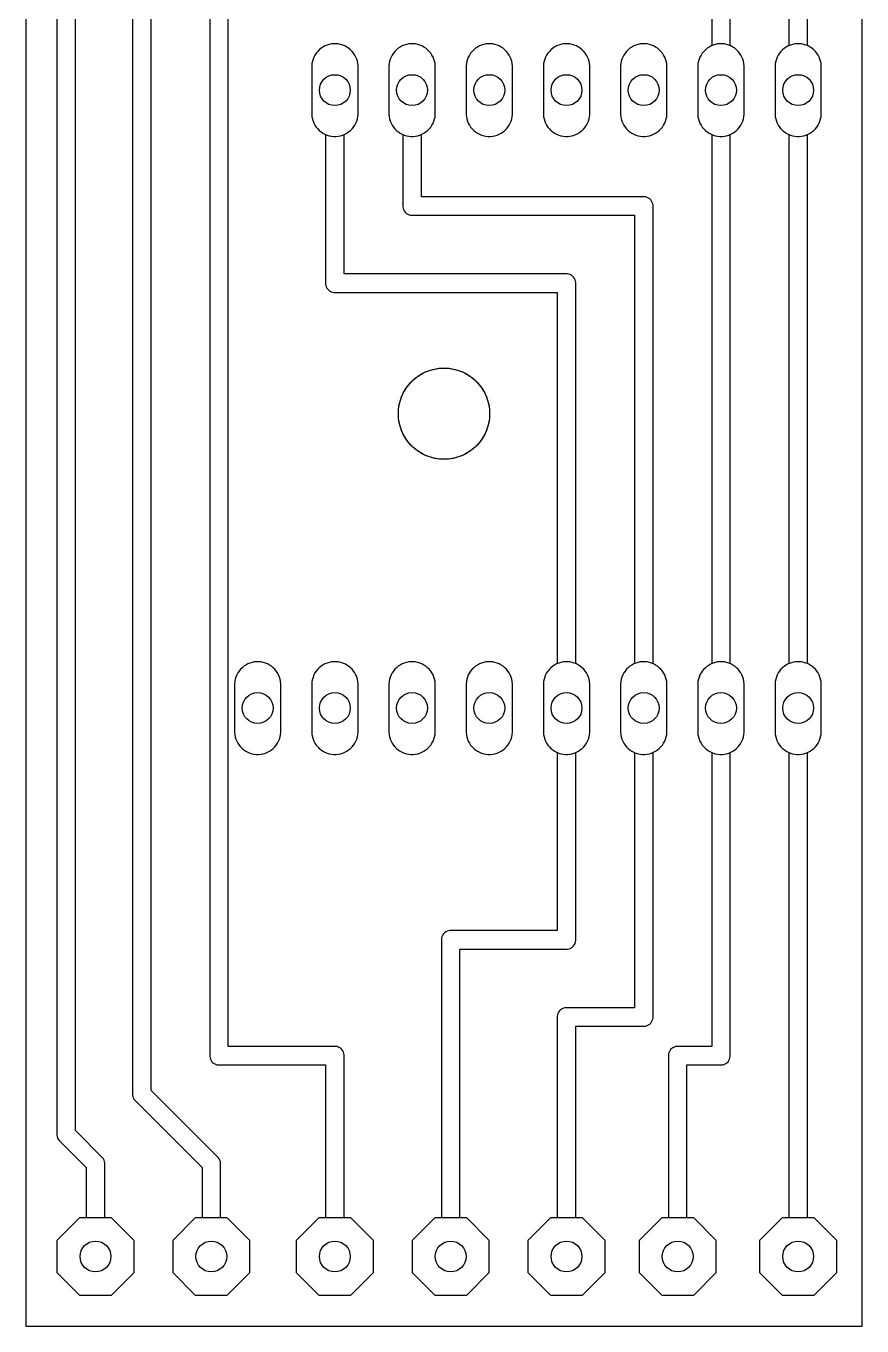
# Model space of a CAD drawing. Header units: millimetres. Extents: x 0 to 27.5, y 0 to 65.
# Drawn here: x 0 to 27.5, y 0 to 42.75 of the extents above; entities that cross this region are included whole.
import ezdxf

# ---------------------------------------------------------------- set-up
doc = ezdxf.new("R2010")
doc.units = ezdxf.units.MM

msp = doc.modelspace()

# ---------------------------------------------------------------- linework, layer by layer
at = {"layer": '16_copper'}
for points in [[(10.272, 39.123), (10.345, 39.138), (10.417, 39.16), (10.486, 39.188), (10.552, 39.224), (10.614, 39.265), (10.672, 39.313), (10.725, 39.366), (10.773, 39.424), (10.814, 39.486), (10.85, 39.552), (10.878, 39.621), (10.9, 39.693), (10.915, 39.766), (10.922, 39.841), (10.922, 41.439), (10.915, 41.514), (10.9, 41.587), (10.878, 41.659), (10.85, 41.728), (10.814, 41.794), (10.773, 41.856), (10.725, 41.914), (10.672, 41.967), (10.614, 42.015), (10.552, 42.056), (10.486, 42.092), (10.417, 42.12), (10.345, 42.142), (10.272, 42.157), (10.197, 42.164), (10.123, 42.164), (10.048, 42.157), (9.975, 42.142), (9.903, 42.12), (9.834, 42.092), (9.768, 42.056), (9.706, 42.015), (9.648, 41.967), (9.595, 41.914), (9.547, 41.856), (9.506, 41.794), (9.47, 41.728), (9.442, 41.659), (9.42, 41.587), (9.405, 41.514), (9.398, 41.439), (9.398, 39.841), (9.405, 39.766), (9.42, 39.693), (9.442, 39.621), (9.47, 39.552), (9.506, 39.486), (9.547, 39.424), (9.595, 39.366), (9.648, 39.313), (9.706, 39.265), (9.768, 39.224), (9.834, 39.188), (9.903, 39.16), (9.975, 39.138), (10.048, 39.123), (10.123, 39.116), (10.197, 39.116)], [(12.812, 39.123), (12.885, 39.138), (12.957, 39.16), (13.026, 39.188), (13.092, 39.224), (13.154, 39.265), (13.212, 39.313), (13.265, 39.366), (13.313, 39.424), (13.354, 39.486), (13.39, 39.552), (13.418, 39.621), (13.44, 39.693), (13.455, 39.766), (13.462, 39.841), (13.462, 41.439), (13.455, 41.514), (13.44, 41.587), (13.418, 41.659), (13.39, 41.728), (13.354, 41.794), (13.313, 41.856), (13.265, 41.914), (13.212, 41.967), (13.154, 42.015), (13.092, 42.056), (13.026, 42.092), (12.957, 42.12), (12.885, 42.142), (12.812, 42.157), (12.737, 42.164), (12.663, 42.164), (12.588, 42.157), (12.515, 42.142), (12.443, 42.12), (12.374, 42.092), (12.308, 42.056), (12.246, 42.015), (12.188, 41.967), (12.135, 41.914), (12.087, 41.856), (12.046, 41.794), (12.01, 41.728), (11.982, 41.659), (11.96, 41.587), (11.945, 41.514), (11.938, 41.439), (11.938, 39.841), (11.945, 39.766), (11.96, 39.693), (11.982, 39.621), (12.01, 39.552), (12.046, 39.486), (12.087, 39.424), (12.135, 39.366), (12.188, 39.313), (12.246, 39.265), (12.308, 39.224), (12.374, 39.188), (12.443, 39.16), (12.515, 39.138), (12.588, 39.123), (12.663, 39.116), (12.737, 39.116)], [(15.352, 39.123), (15.425, 39.138), (15.497, 39.16), (15.566, 39.188), (15.632, 39.224), (15.694, 39.265), (15.752, 39.313), (15.805, 39.366), (15.853, 39.424), (15.894, 39.486), (15.93, 39.552), (15.958, 39.621), (15.98, 39.693), (15.995, 39.766), (16.002, 39.841), (16.002, 41.439), (15.995, 41.514), (15.98, 41.587), (15.958, 41.659), (15.93, 41.728), (15.894, 41.794), (15.853, 41.856), (15.805, 41.914), (15.752, 41.967), (15.694, 42.015), (15.632, 42.056), (15.566, 42.092), (15.497, 42.12), (15.425, 42.142), (15.352, 42.157), (15.277, 42.164), (15.203, 42.164), (15.128, 42.157), (15.055, 42.142), (14.983, 42.12), (14.914, 42.092), (14.848, 42.056), (14.786, 42.015), (14.728, 41.967), (14.675, 41.914), (14.627, 41.856), (14.586, 41.794), (14.55, 41.728), (14.522, 41.659), (14.5, 41.587), (14.485, 41.514), (14.478, 41.439), (14.478, 39.841), (14.485, 39.766), (14.5, 39.693), (14.522, 39.621), (14.55, 39.552), (14.586, 39.486), (14.627, 39.424), (14.675, 39.366), (14.728, 39.313), (14.786, 39.265), (14.848, 39.224), (14.914, 39.188), (14.983, 39.16), (15.055, 39.138), (15.128, 39.123), (15.203, 39.116), (15.277, 39.116)], [(17.892, 39.123), (17.965, 39.138), (18.037, 39.16), (18.106, 39.188), (18.172, 39.224), (18.234, 39.265), (18.292, 39.313), (18.345, 39.366), (18.393, 39.424), (18.434, 39.486), (18.47, 39.552), (18.498, 39.621), (18.52, 39.693), (18.535, 39.766), (18.542, 39.841), (18.542, 41.439), (18.535, 41.514), (18.52, 41.587), (18.498, 41.659), (18.47, 41.728), (18.434, 41.794), (18.393, 41.856), (18.345, 41.914), (18.292, 41.967), (18.234, 42.015), (18.172, 42.056), (18.106, 42.092), (18.037, 42.12), (17.965, 42.142), (17.892, 42.157), (17.817, 42.164), (17.743, 42.164), (17.668, 42.157), (17.595, 42.142), (17.523, 42.12), (17.454, 42.092), (17.388, 42.056), (17.326, 42.015), (17.268, 41.967), (17.215, 41.914), (17.167, 41.856), (17.126, 41.794), (17.09, 41.728), (17.062, 41.659), (17.04, 41.587), (17.025, 41.514), (17.018, 41.439), (17.018, 39.841), (17.025, 39.766), (17.04, 39.693), (17.062, 39.621), (17.09, 39.552), (17.126, 39.486), (17.167, 39.424), (17.215, 39.366), (17.268, 39.313), (17.326, 39.265), (17.388, 39.224), (17.454, 39.188), (17.523, 39.16), (17.595, 39.138), (17.668, 39.123), (17.743, 39.116), (17.817, 39.116)], [(20.432, 39.123), (20.505, 39.138), (20.577, 39.16), (20.646, 39.188), (20.712, 39.224), (20.774, 39.265), (20.832, 39.313), (20.885, 39.366), (20.933, 39.424), (20.974, 39.486), (21.01, 39.552), (21.038, 39.621), (21.06, 39.693), (21.075, 39.766), (21.082, 39.841), (21.082, 41.439), (21.075, 41.514), (21.06, 41.587), (21.038, 41.659), (21.01, 41.728), (20.974, 41.794), (20.933, 41.856), (20.885, 41.914), (20.832, 41.967), (20.774, 42.015), (20.712, 42.056), (20.646, 42.092), (20.577, 42.12), (20.505, 42.142), (20.432, 42.157), (20.357, 42.164), (20.283, 42.164), (20.208, 42.157), (20.135, 42.142), (20.063, 42.12), (19.994, 42.092), (19.928, 42.056), (19.866, 42.015), (19.808, 41.967), (19.755, 41.914), (19.707, 41.856), (19.666, 41.794), (19.63, 41.728), (19.602, 41.659), (19.58, 41.587), (19.565, 41.514), (19.558, 41.439), (19.558, 39.841), (19.565, 39.766), (19.58, 39.693), (19.602, 39.621), (19.63, 39.552), (19.666, 39.486), (19.707, 39.424), (19.755, 39.366), (19.808, 39.313), (19.866, 39.265), (19.928, 39.224), (19.994, 39.188), (20.063, 39.16), (20.135, 39.138), (20.208, 39.123), (20.283, 39.116), (20.357, 39.116)], [(22.972, 39.123), (23.045, 39.138), (23.117, 39.16), (23.186, 39.188), (23.252, 39.224), (23.314, 39.265), (23.372, 39.313), (23.425, 39.366), (23.473, 39.424), (23.514, 39.486), (23.55, 39.552), (23.578, 39.621), (23.6, 39.693), (23.615, 39.766), (23.622, 39.841), (23.622, 41.439), (23.615, 41.514), (23.6, 41.587), (23.578, 41.659), (23.55, 41.728), (23.514, 41.794), (23.473, 41.856), (23.425, 41.914), (23.372, 41.967), (23.314, 42.015), (23.252, 42.056), (23.186, 42.092), (23.117, 42.12), (23.045, 42.142), (22.972, 42.157), (22.897, 42.164), (22.823, 42.164), (22.748, 42.157), (22.675, 42.142), (22.603, 42.12), (22.534, 42.092), (22.468, 42.056), (22.406, 42.015), (22.348, 41.967), (22.295, 41.914), (22.247, 41.856), (22.206, 41.794), (22.17, 41.728), (22.142, 41.659), (22.12, 41.587), (22.105, 41.514), (22.098, 41.439), (22.098, 39.841), (22.105, 39.766), (22.12, 39.693), (22.142, 39.621), (22.17, 39.552), (22.206, 39.486), (22.247, 39.424), (22.295, 39.366), (22.348, 39.313), (22.406, 39.265), (22.468, 39.224), (22.534, 39.188), (22.603, 39.16), (22.675, 39.138), (22.748, 39.123), (22.823, 39.116), (22.897, 39.116)], [(25.512, 39.123), (25.585, 39.138), (25.657, 39.16), (25.726, 39.188), (25.792, 39.224), (25.854, 39.265), (25.912, 39.313), (25.965, 39.366), (26.013, 39.424), (26.054, 39.486), (26.09, 39.552), (26.118, 39.621), (26.14, 39.693), (26.155, 39.766), (26.162, 39.841), (26.162, 41.439), (26.155, 41.514), (26.14, 41.587), (26.118, 41.659), (26.09, 41.728), (26.054, 41.794), (26.013, 41.856), (25.965, 41.914), (25.912, 41.967), (25.854, 42.015), (25.792, 42.056), (25.726, 42.092), (25.657, 42.12), (25.585, 42.142), (25.512, 42.157), (25.437, 42.164), (25.363, 42.164), (25.288, 42.157), (25.215, 42.142), (25.143, 42.12), (25.074, 42.092), (25.008, 42.056), (24.946, 42.015), (24.888, 41.967), (24.835, 41.914), (24.787, 41.856), (24.746, 41.794), (24.71, 41.728), (24.682, 41.659), (24.66, 41.587), (24.645, 41.514), (24.638, 41.439), (24.638, 39.841), (24.645, 39.766), (24.66, 39.693), (24.682, 39.621), (24.71, 39.552), (24.746, 39.486), (24.787, 39.424), (24.835, 39.366), (24.888, 39.313), (24.946, 39.265), (25.008, 39.224), (25.074, 39.188), (25.143, 39.16), (25.215, 39.138), (25.288, 39.123), (25.363, 39.116), (25.437, 39.116)], [(7.732, 18.803), (7.805, 18.818), (7.877, 18.84), (7.946, 18.868), (8.012, 18.904), (8.074, 18.945), (8.132, 18.993), (8.185, 19.046), (8.233, 19.104), (8.274, 19.166), (8.31, 19.232), (8.338, 19.301), (8.36, 19.373), (8.375, 19.446), (8.382, 19.521), (8.382, 21.119), (8.375, 21.194), (8.36, 21.267), (8.338, 21.339), (8.31, 21.408), (8.274, 21.474), (8.233, 21.536), (8.185, 21.594), (8.132, 21.647), (8.074, 21.695), (8.012, 21.736), (7.946, 21.772), (7.877, 21.8), (7.805, 21.822), (7.732, 21.837), (7.657, 21.844), (7.583, 21.844), (7.508, 21.837), (7.435, 21.822), (7.363, 21.8), (7.294, 21.772), (7.228, 21.736), (7.166, 21.695), (7.108, 21.647), (7.055, 21.594), (7.007, 21.536), (6.966, 21.474), (6.93, 21.408), (6.902, 21.339), (6.88, 21.267), (6.865, 21.194), (6.858, 21.119), (6.858, 19.521), (6.865, 19.446), (6.88, 19.373), (6.902, 19.301), (6.93, 19.232), (6.966, 19.166), (7.007, 19.104), (7.055, 19.046), (7.108, 18.993), (7.166, 18.945), (7.228, 18.904), (7.294, 18.868), (7.363, 18.84), (7.435, 18.818), (7.508, 18.803), (7.583, 18.796), (7.657, 18.796)], [(10.272, 18.803), (10.345, 18.818), (10.417, 18.84), (10.486, 18.868), (10.552, 18.904), (10.614, 18.945), (10.672, 18.993), (10.725, 19.046), (10.773, 19.104), (10.814, 19.166), (10.85, 19.232), (10.878, 19.301), (10.9, 19.373), (10.915, 19.446), (10.922, 19.521), (10.922, 21.119), (10.915, 21.194), (10.9, 21.267), (10.878, 21.339), (10.85, 21.408), (10.814, 21.474), (10.773, 21.536), (10.725, 21.594), (10.672, 21.647), (10.614, 21.695), (10.552, 21.736), (10.486, 21.772), (10.417, 21.8), (10.345, 21.822), (10.272, 21.837), (10.197, 21.844), (10.123, 21.844), (10.048, 21.837), (9.975, 21.822), (9.903, 21.8), (9.834, 21.772), (9.768, 21.736), (9.706, 21.695), (9.648, 21.647), (9.595, 21.594), (9.547, 21.536), (9.506, 21.474), (9.47, 21.408), (9.442, 21.339), (9.42, 21.267), (9.405, 21.194), (9.398, 21.119), (9.398, 19.521), (9.405, 19.446), (9.42, 19.373), (9.442, 19.301), (9.47, 19.232), (9.506, 19.166), (9.547, 19.104), (9.595, 19.046), (9.648, 18.993), (9.706, 18.945), (9.768, 18.904), (9.834, 18.868), (9.903, 18.84), (9.975, 18.818), (10.048, 18.803), (10.123, 18.796), (10.197, 18.796)], [(12.812, 18.803), (12.885, 18.818), (12.957, 18.84), (13.026, 18.868), (13.092, 18.904), (13.154, 18.945), (13.212, 18.993), (13.265, 19.046), (13.313, 19.104), (13.354, 19.166), (13.39, 19.232), (13.418, 19.301), (13.44, 19.373), (13.455, 19.446), (13.462, 19.521), (13.462, 21.119), (13.455, 21.194), (13.44, 21.267), (13.418, 21.339), (13.39, 21.408), (13.354, 21.474), (13.313, 21.536), (13.265, 21.594), (13.212, 21.647), (13.154, 21.695), (13.092, 21.736), (13.026, 21.772), (12.957, 21.8), (12.885, 21.822), (12.812, 21.837), (12.737, 21.844), (12.663, 21.844), (12.588, 21.837), (12.515, 21.822), (12.443, 21.8), (12.374, 21.772), (12.308, 21.736), (12.246, 21.695), (12.188, 21.647), (12.135, 21.594), (12.087, 21.536), (12.046, 21.474), (12.01, 21.408), (11.982, 21.339), (11.96, 21.267), (11.945, 21.194), (11.938, 21.119), (11.938, 19.521), (11.945, 19.446), (11.96, 19.373), (11.982, 19.301), (12.01, 19.232), (12.046, 19.166), (12.087, 19.104), (12.135, 19.046), (12.188, 18.993), (12.246, 18.945), (12.308, 18.904), (12.374, 18.868), (12.443, 18.84), (12.515, 18.818), (12.588, 18.803), (12.663, 18.796), (12.737, 18.796)], [(15.352, 18.803), (15.425, 18.818), (15.497, 18.84), (15.566, 18.868), (15.632, 18.904), (15.694, 18.945), (15.752, 18.993), (15.805, 19.046), (15.853, 19.104), (15.894, 19.166), (15.93, 19.232), (15.958, 19.301), (15.98, 19.373), (15.995, 19.446), (16.002, 19.521), (16.002, 21.119), (15.995, 21.194), (15.98, 21.267), (15.958, 21.339), (15.93, 21.408), (15.894, 21.474), (15.853, 21.536), (15.805, 21.594), (15.752, 21.647), (15.694, 21.695), (15.632, 21.736), (15.566, 21.772), (15.497, 21.8), (15.425, 21.822), (15.352, 21.837), (15.277, 21.844), (15.203, 21.844), (15.128, 21.837), (15.055, 21.822), (14.983, 21.8), (14.914, 21.772), (14.848, 21.736), (14.786, 21.695), (14.728, 21.647), (14.675, 21.594), (14.627, 21.536), (14.586, 21.474), (14.55, 21.408), (14.522, 21.339), (14.5, 21.267), (14.485, 21.194), (14.478, 21.119), (14.478, 19.521), (14.485, 19.446), (14.5, 19.373), (14.522, 19.301), (14.55, 19.232), (14.586, 19.166), (14.627, 19.104), (14.675, 19.046), (14.728, 18.993), (14.786, 18.945), (14.848, 18.904), (14.914, 18.868), (14.983, 18.84), (15.055, 18.818), (15.128, 18.803), (15.203, 18.796), (15.277, 18.796)], [(17.892, 18.803), (17.965, 18.818), (18.037, 18.84), (18.106, 18.868), (18.172, 18.904), (18.234, 18.945), (18.292, 18.993), (18.345, 19.046), (18.393, 19.104), (18.434, 19.166), (18.47, 19.232), (18.498, 19.301), (18.52, 19.373), (18.535, 19.446), (18.542, 19.521), (18.542, 21.119), (18.535, 21.194), (18.52, 21.267), (18.498, 21.339), (18.47, 21.408), (18.434, 21.474), (18.393, 21.536), (18.345, 21.594), (18.292, 21.647), (18.234, 21.695), (18.172, 21.736), (18.106, 21.772), (18.037, 21.8), (17.965, 21.822), (17.892, 21.837), (17.817, 21.844), (17.743, 21.844), (17.668, 21.837), (17.595, 21.822), (17.523, 21.8), (17.454, 21.772), (17.388, 21.736), (17.326, 21.695), (17.268, 21.647), (17.215, 21.594), (17.167, 21.536), (17.126, 21.474), (17.09, 21.408), (17.062, 21.339), (17.04, 21.267), (17.025, 21.194), (17.018, 21.119), (17.018, 19.521), (17.025, 19.446), (17.04, 19.373), (17.062, 19.301), (17.09, 19.232), (17.126, 19.166), (17.167, 19.104), (17.215, 19.046), (17.268, 18.993), (17.326, 18.945), (17.388, 18.904), (17.454, 18.868), (17.523, 18.84), (17.595, 18.818), (17.668, 18.803), (17.743, 18.796), (17.817, 18.796)], [(20.432, 18.803), (20.505, 18.818), (20.577, 18.84), (20.646, 18.868), (20.712, 18.904), (20.774, 18.945), (20.832, 18.993), (20.885, 19.046), (20.933, 19.104), (20.974, 19.166), (21.01, 19.232), (21.038, 19.301), (21.06, 19.373), (21.075, 19.446), (21.082, 19.521), (21.082, 21.119), (21.075, 21.194), (21.06, 21.267), (21.038, 21.339), (21.01, 21.408), (20.974, 21.474), (20.933, 21.536), (20.885, 21.594), (20.832, 21.647), (20.774, 21.695), (20.712, 21.736), (20.646, 21.772), (20.577, 21.8), (20.505, 21.822), (20.432, 21.837), (20.357, 21.844), (20.283, 21.844), (20.208, 21.837), (20.135, 21.822), (20.063, 21.8), (19.994, 21.772), (19.928, 21.736), (19.866, 21.695), (19.808, 21.647), (19.755, 21.594), (19.707, 21.536), (19.666, 21.474), (19.63, 21.408), (19.602, 21.339), (19.58, 21.267), (19.565, 21.194), (19.558, 21.119), (19.558, 19.521), (19.565, 19.446), (19.58, 19.373), (19.602, 19.301), (19.63, 19.232), (19.666, 19.166), (19.707, 19.104), (19.755, 19.046), (19.808, 18.993), (19.866, 18.945), (19.928, 18.904), (19.994, 18.868), (20.063, 18.84), (20.135, 18.818), (20.208, 18.803), (20.283, 18.796), (20.357, 18.796)], [(22.972, 18.803), (23.045, 18.818), (23.117, 18.84), (23.186, 18.868), (23.252, 18.904), (23.314, 18.945), (23.372, 18.993), (23.425, 19.046), (23.473, 19.104), (23.514, 19.166), (23.55, 19.232), (23.578, 19.301), (23.6, 19.373), (23.615, 19.446), (23.622, 19.521), (23.622, 21.119), (23.615, 21.194), (23.6, 21.267), (23.578, 21.339), (23.55, 21.408), (23.514, 21.474), (23.473, 21.536), (23.425, 21.594), (23.372, 21.647), (23.314, 21.695), (23.252, 21.736), (23.186, 21.772), (23.117, 21.8), (23.045, 21.822), (22.972, 21.837), (22.897, 21.844), (22.823, 21.844), (22.748, 21.837), (22.675, 21.822), (22.603, 21.8), (22.534, 21.772), (22.468, 21.736), (22.406, 21.695), (22.348, 21.647), (22.295, 21.594), (22.247, 21.536), (22.206, 21.474), (22.17, 21.408), (22.142, 21.339), (22.12, 21.267), (22.105, 21.194), (22.098, 21.119), (22.098, 19.521), (22.105, 19.446), (22.12, 19.373), (22.142, 19.301), (22.17, 19.232), (22.206, 19.166), (22.247, 19.104), (22.295, 19.046), (22.348, 18.993), (22.406, 18.945), (22.468, 18.904), (22.534, 18.868), (22.603, 18.84), (22.675, 18.818), (22.748, 18.803), (22.823, 18.796), (22.897, 18.796)], [(25.512, 18.803), (25.585, 18.818), (25.657, 18.84), (25.726, 18.868), (25.792, 18.904), (25.854, 18.945), (25.912, 18.993), (25.965, 19.046), (26.013, 19.104), (26.054, 19.166), (26.09, 19.232), (26.118, 19.301), (26.14, 19.373), (26.155, 19.446), (26.162, 19.521), (26.162, 21.119), (26.155, 21.194), (26.14, 21.267), (26.118, 21.339), (26.09, 21.408), (26.054, 21.474), (26.013, 21.536), (25.965, 21.594), (25.912, 21.647), (25.854, 21.695), (25.792, 21.736), (25.726, 21.772), (25.657, 21.8), (25.585, 21.822), (25.512, 21.837), (25.437, 21.844), (25.363, 21.844), (25.288, 21.837), (25.215, 21.822), (25.143, 21.8), (25.074, 21.772), (25.008, 21.736), (24.946, 21.695), (24.888, 21.647), (24.835, 21.594), (24.787, 21.536), (24.746, 21.474), (24.71, 21.408), (24.682, 21.339), (24.66, 21.267), (24.645, 21.194), (24.638, 21.119), (24.638, 19.521), (24.645, 19.446), (24.66, 19.373), (24.682, 19.301), (24.71, 19.232), (24.746, 19.166), (24.787, 19.104), (24.835, 19.046), (24.888, 18.993), (24.946, 18.945), (25.008, 18.904), (25.074, 18.868), (25.143, 18.84), (25.215, 18.818), (25.288, 18.803), (25.363, 18.796), (25.437, 18.796)], [(3.556, 1.76), (3.556, 2.812), (2.812, 3.556), (1.76, 3.556), (1.016, 2.812), (1.016, 1.76), (1.76, 1.016), (2.812, 1.016)], [(7.366, 1.76), (7.366, 2.812), (6.622, 3.556), (5.57, 3.556), (4.826, 2.812), (4.826, 1.76), (5.57, 1.016), (6.622, 1.016)], [(11.43, 1.76), (11.43, 2.812), (10.686, 3.556), (9.634, 3.556), (8.89, 2.812), (8.89, 1.76), (9.634, 1.016), (10.686, 1.016)], [(15.24, 1.76), (15.24, 2.812), (14.496, 3.556), (13.444, 3.556), (12.7, 2.812), (12.7, 1.76), (13.444, 1.016), (14.496, 1.016)], [(19.05, 1.76), (19.05, 2.812), (18.306, 3.556), (17.254, 3.556), (16.51, 2.812), (16.51, 1.76), (17.254, 1.016), (18.306, 1.016)], [(22.708, 1.76), (22.708, 2.812), (21.964, 3.556), (20.912, 3.556), (20.168, 2.812), (20.168, 1.76), (20.912, 1.016), (21.964, 1.016)], [(26.67, 1.76), (26.67, 2.812), (25.926, 3.556), (24.874, 3.556), (24.13, 2.812), (24.13, 1.76), (24.874, 1.016), (25.926, 1.016)]]:
    msp.add_lwpolyline(points, close=True, dxfattribs=at)
at = {"layer": '1_copper'}
for points in [[(1.016, 57.174), (1.016, 6.275), (1.024, 6.228), (1.038, 6.182), (1.06, 6.139), (1.088, 6.101), (1.981, 5.208), (1.981, 3.556), (1.76, 3.556), (1.016, 2.812), (1.016, 1.76), (1.76, 1.016), (2.812, 1.016), (3.556, 1.76), (3.556, 2.812), (2.812, 3.556), (2.591, 3.556), (2.591, 5.358), (2.583, 5.405), (2.568, 5.451), (2.547, 5.494), (2.518, 5.533), (1.626, 6.425), (1.626, 56.845)], [(3.505, 48.069), (3.505, 7.596), (3.513, 7.549), (3.528, 7.503), (3.549, 7.46), (3.578, 7.421), (5.791, 5.208), (5.791, 3.556), (5.57, 3.556), (4.826, 2.812), (4.826, 1.76), (5.57, 1.016), (6.622, 1.016), (7.366, 1.76), (7.366, 2.812), (6.622, 3.556), (6.401, 3.556), (6.401, 5.358), (6.393, 5.405), (6.378, 5.451), (6.357, 5.494), (6.328, 5.533), (4.115, 7.746), (4.115, 48.069)], [(25.095, 45.594), (25.095, 42.101), (25.074, 42.092), (25.008, 42.056), (24.946, 42.015), (24.888, 41.967), (24.835, 41.914), (24.787, 41.856), (24.746, 41.794), (24.71, 41.728), (24.682, 41.659), (24.66, 41.587), (24.645, 41.514), (24.638, 41.439), (24.638, 39.841), (24.645, 39.766), (24.66, 39.693), (24.682, 39.621), (24.71, 39.552), (24.746, 39.486), (24.787, 39.424), (24.835, 39.366), (24.888, 39.313), (24.946, 39.265), (25.008, 39.224), (25.074, 39.188), (25.095, 39.179), (25.095, 21.781), (25.074, 21.772), (25.008, 21.736), (24.946, 21.695), (24.888, 21.647), (24.835, 21.594), (24.787, 21.536), (24.746, 21.474), (24.71, 21.408), (24.682, 21.339), (24.66, 21.267), (24.645, 21.194), (24.638, 21.119), (24.638, 19.521), (24.645, 19.446), (24.66, 19.373), (24.682, 19.301), (24.71, 19.232), (24.746, 19.166), (24.787, 19.104), (24.835, 19.046), (24.888, 18.993), (24.946, 18.945), (25.008, 18.904), (25.074, 18.868), (25.095, 18.859), (25.095, 3.556), (24.874, 3.556), (24.13, 2.812), (24.13, 1.76), (24.874, 1.016), (25.926, 1.016), (26.67, 1.76), (26.67, 2.812), (25.926, 3.556), (25.705, 3.556), (25.705, 18.859), (25.726, 18.868), (25.792, 18.904), (25.854, 18.945), (25.912, 18.993), (25.965, 19.046), (26.013, 19.104), (26.054, 19.166), (26.09, 19.232), (26.118, 19.301), (26.14, 19.373), (26.155, 19.446), (26.162, 19.521), (26.162, 21.119), (26.155, 21.194), (26.14, 21.267), (26.118, 21.339), (26.09, 21.408), (26.054, 21.474), (26.013, 21.536), (25.965, 21.594), (25.912, 21.647), (25.854, 21.695), (25.792, 21.736), (25.726, 21.772), (25.705, 21.781), (25.705, 39.179), (25.726, 39.188), (25.792, 39.224), (25.854, 39.265), (25.912, 39.313), (25.965, 39.366), (26.013, 39.424), (26.054, 39.486), (26.09, 39.552), (26.118, 39.621), (26.14, 39.693), (26.155, 39.766), (26.162, 39.841), (26.162, 41.439), (26.155, 41.514), (26.14, 41.587), (26.118, 41.659), (26.09, 41.728), (26.054, 41.794), (26.013, 41.856), (25.965, 41.914), (25.912, 41.967), (25.854, 42.015), (25.792, 42.056), (25.726, 42.092), (25.705, 42.101), (25.705, 45.744)], [(6.045, 44.474), (6.045, 8.866), (6.053, 8.819), (6.068, 8.773), (6.089, 8.73), (6.118, 8.691), (6.151, 8.658), (6.19, 8.629), (6.233, 8.608), (6.279, 8.593), (6.326, 8.585), (9.855, 8.585), (9.855, 3.556), (9.634, 3.556), (8.89, 2.812), (8.89, 1.76), (9.634, 1.016), (10.686, 1.016), (11.43, 1.76), (11.43, 2.812), (10.686, 3.556), (10.465, 3.556), (10.465, 8.914), (10.457, 8.961), (10.442, 9.007), (10.421, 9.05), (10.392, 9.089), (10.359, 9.122), (10.32, 9.151), (10.277, 9.172), (10.231, 9.187), (10.184, 9.195), (6.655, 9.195), (6.655, 44.145)], [(22.555, 44.145), (22.555, 42.101), (22.534, 42.092), (22.468, 42.056), (22.406, 42.015), (22.348, 41.967), (22.295, 41.914), (22.247, 41.856), (22.206, 41.794), (22.17, 41.728), (22.142, 41.659), (22.12, 41.587), (22.105, 41.514), (22.098, 41.439), (22.098, 39.841), (22.105, 39.766), (22.12, 39.693), (22.142, 39.621), (22.17, 39.552), (22.206, 39.486), (22.247, 39.424), (22.295, 39.366), (22.348, 39.313), (22.406, 39.265), (22.468, 39.224), (22.534, 39.188), (22.555, 39.179), (22.555, 21.781), (22.534, 21.772), (22.468, 21.736), (22.406, 21.695), (22.348, 21.647), (22.295, 21.594), (22.247, 21.536), (22.206, 21.474), (22.17, 21.408), (22.142, 21.339), (22.12, 21.267), (22.105, 21.194), (22.098, 21.119), (22.098, 19.521), (22.105, 19.446), (22.12, 19.373), (22.142, 19.301), (22.17, 19.232), (22.206, 19.166), (22.247, 19.104), (22.295, 19.046), (22.348, 18.993), (22.406, 18.945), (22.468, 18.904), (22.534, 18.868), (22.555, 18.859), (22.555, 9.195), (21.414, 9.195), (21.366, 9.187), (21.321, 9.172), (21.278, 9.151), (21.239, 9.122), (21.205, 9.089), (21.177, 9.05), (21.155, 9.007), (21.14, 8.961), (21.133, 8.914), (21.133, 3.556), (20.912, 3.556), (20.168, 2.812), (20.168, 1.76), (20.912, 1.016), (21.964, 1.016), (22.708, 1.76), (22.708, 2.812), (21.964, 3.556), (21.742, 3.556), (21.742, 8.585), (22.884, 8.585), (22.931, 8.593), (22.977, 8.608), (23.02, 8.629), (23.059, 8.658), (23.092, 8.691), (23.121, 8.73), (23.142, 8.773), (23.157, 8.819), (23.165, 8.866), (23.165, 18.859), (23.186, 18.868), (23.252, 18.904), (23.314, 18.945), (23.372, 18.993), (23.425, 19.046), (23.473, 19.104), (23.514, 19.166), (23.55, 19.232), (23.578, 19.301), (23.6, 19.373), (23.615, 19.446), (23.622, 19.521), (23.622, 21.119), (23.615, 21.194), (23.6, 21.267), (23.578, 21.339), (23.55, 21.408), (23.514, 21.474), (23.473, 21.536), (23.425, 21.594), (23.372, 21.647), (23.314, 21.695), (23.252, 21.736), (23.186, 21.772), (23.165, 21.781), (23.165, 39.179), (23.186, 39.188), (23.252, 39.224), (23.314, 39.265), (23.372, 39.313), (23.425, 39.366), (23.473, 39.424), (23.514, 39.486), (23.55, 39.552), (23.578, 39.621), (23.6, 39.693), (23.615, 39.766), (23.622, 39.841), (23.622, 41.439), (23.615, 41.514), (23.6, 41.587), (23.578, 41.659), (23.55, 41.728), (23.514, 41.794), (23.473, 41.856), (23.425, 41.914), (23.372, 41.967), (23.314, 42.015), (23.252, 42.056), (23.186, 42.092), (23.165, 42.101), (23.165, 44.474)]]:
    msp.add_lwpolyline(points, dxfattribs=at)
for points in [[(17.897, 12.418), (17.94, 12.439), (17.979, 12.468), (18.012, 12.501), (18.041, 12.54), (18.062, 12.583), (18.077, 12.629), (18.085, 12.676), (18.085, 18.859), (18.106, 18.868), (18.172, 18.904), (18.234, 18.945), (18.292, 18.993), (18.345, 19.046), (18.393, 19.104), (18.434, 19.166), (18.47, 19.232), (18.498, 19.301), (18.52, 19.373), (18.535, 19.446), (18.542, 19.521), (18.542, 21.119), (18.535, 21.194), (18.52, 21.267), (18.498, 21.339), (18.47, 21.408), (18.434, 21.474), (18.393, 21.536), (18.345, 21.594), (18.292, 21.647), (18.234, 21.695), (18.172, 21.736), (18.106, 21.772), (18.085, 21.781), (18.085, 34.314), (18.077, 34.361), (18.062, 34.407), (18.041, 34.45), (18.012, 34.489), (17.979, 34.522), (17.94, 34.551), (17.897, 34.572), (17.851, 34.587), (17.804, 34.595), (10.465, 34.595), (10.465, 39.179), (10.486, 39.188), (10.552, 39.224), (10.614, 39.265), (10.672, 39.313), (10.725, 39.366), (10.773, 39.424), (10.814, 39.486), (10.85, 39.552), (10.878, 39.621), (10.9, 39.693), (10.915, 39.766), (10.922, 39.841), (10.922, 41.439), (10.915, 41.514), (10.9, 41.587), (10.878, 41.659), (10.85, 41.728), (10.814, 41.794), (10.773, 41.856), (10.725, 41.914), (10.672, 41.967), (10.614, 42.015), (10.552, 42.056), (10.486, 42.092), (10.417, 42.12), (10.345, 42.142), (10.272, 42.157), (10.197, 42.164), (10.123, 42.164), (10.048, 42.157), (9.975, 42.142), (9.903, 42.12), (9.834, 42.092), (9.768, 42.056), (9.706, 42.015), (9.648, 41.967), (9.595, 41.914), (9.547, 41.856), (9.506, 41.794), (9.47, 41.728), (9.442, 41.659), (9.42, 41.587), (9.405, 41.514), (9.398, 41.439), (9.398, 39.841), (9.405, 39.766), (9.42, 39.693), (9.442, 39.621), (9.47, 39.552), (9.506, 39.486), (9.547, 39.424), (9.595, 39.366), (9.648, 39.313), (9.706, 39.265), (9.768, 39.224), (9.834, 39.188), (9.855, 39.179), (9.855, 34.266), (9.863, 34.219), (9.878, 34.173), (9.899, 34.13), (9.928, 34.091), (9.961, 34.058), (10, 34.029), (10.043, 34.008), (10.089, 33.993), (10.136, 33.985), (17.475, 33.985), (17.475, 21.781), (17.454, 21.772), (17.388, 21.736), (17.326, 21.695), (17.268, 21.647), (17.215, 21.594), (17.167, 21.536), (17.126, 21.474), (17.09, 21.408), (17.062, 21.339), (17.04, 21.267), (17.025, 21.194), (17.018, 21.119), (17.018, 19.521), (17.025, 19.446), (17.04, 19.373), (17.062, 19.301), (17.09, 19.232), (17.126, 19.166), (17.167, 19.104), (17.215, 19.046), (17.268, 18.993), (17.326, 18.945), (17.388, 18.904), (17.454, 18.868), (17.475, 18.859), (17.475, 13.005), (13.946, 13.005), (13.899, 12.997), (13.853, 12.982), (13.81, 12.961), (13.771, 12.932), (13.738, 12.899), (13.709, 12.86), (13.688, 12.817), (13.673, 12.771), (13.665, 12.724), (13.665, 3.556), (13.444, 3.556), (12.7, 2.812), (12.7, 1.76), (13.444, 1.016), (14.496, 1.016), (15.24, 1.76), (15.24, 2.812), (14.496, 3.556), (14.275, 3.556), (14.275, 12.395), (17.804, 12.395), (17.851, 12.403)], [(20.437, 9.878), (20.48, 9.899), (20.519, 9.928), (20.552, 9.961), (20.581, 10), (20.602, 10.043), (20.617, 10.089), (20.625, 10.136), (20.625, 18.859), (20.646, 18.868), (20.712, 18.904), (20.774, 18.945), (20.832, 18.993), (20.885, 19.046), (20.933, 19.104), (20.974, 19.166), (21.01, 19.232), (21.038, 19.301), (21.06, 19.373), (21.075, 19.446), (21.082, 19.521), (21.082, 21.119), (21.075, 21.194), (21.06, 21.267), (21.038, 21.339), (21.01, 21.408), (20.974, 21.474), (20.933, 21.536), (20.885, 21.594), (20.832, 21.647), (20.774, 21.695), (20.712, 21.736), (20.646, 21.772), (20.625, 21.781), (20.625, 36.854), (20.617, 36.901), (20.602, 36.947), (20.581, 36.99), (20.552, 37.029), (20.519, 37.062), (20.48, 37.091), (20.437, 37.112), (20.391, 37.127), (20.344, 37.135), (13.005, 37.135), (13.005, 39.179), (13.026, 39.188), (13.092, 39.224), (13.154, 39.265), (13.212, 39.313), (13.265, 39.366), (13.313, 39.424), (13.354, 39.486), (13.39, 39.552), (13.418, 39.621), (13.44, 39.693), (13.455, 39.766), (13.462, 39.841), (13.462, 41.439), (13.455, 41.514), (13.44, 41.587), (13.418, 41.659), (13.39, 41.728), (13.354, 41.794), (13.313, 41.856), (13.265, 41.914), (13.212, 41.967), (13.154, 42.015), (13.092, 42.056), (13.026, 42.092), (12.957, 42.12), (12.885, 42.142), (12.812, 42.157), (12.737, 42.164), (12.663, 42.164), (12.588, 42.157), (12.515, 42.142), (12.443, 42.12), (12.374, 42.092), (12.308, 42.056), (12.246, 42.015), (12.188, 41.967), (12.135, 41.914), (12.087, 41.856), (12.046, 41.794), (12.01, 41.728), (11.982, 41.659), (11.96, 41.587), (11.945, 41.514), (11.938, 41.439), (11.938, 39.841), (11.945, 39.766), (11.96, 39.693), (11.982, 39.621), (12.01, 39.552), (12.046, 39.486), (12.087, 39.424), (12.135, 39.366), (12.188, 39.313), (12.246, 39.265), (12.308, 39.224), (12.374, 39.188), (12.395, 39.179), (12.395, 36.806), (12.403, 36.759), (12.418, 36.713), (12.439, 36.67), (12.468, 36.631), (12.501, 36.598), (12.54, 36.569), (12.583, 36.548), (12.629, 36.533), (12.676, 36.525), (20.015, 36.525), (20.015, 21.781), (19.994, 21.772), (19.928, 21.736), (19.866, 21.695), (19.808, 21.647), (19.755, 21.594), (19.707, 21.536), (19.666, 21.474), (19.63, 21.408), (19.602, 21.339), (19.58, 21.267), (19.565, 21.194), (19.558, 21.119), (19.558, 19.521), (19.565, 19.446), (19.58, 19.373), (19.602, 19.301), (19.63, 19.232), (19.666, 19.166), (19.707, 19.104), (19.755, 19.046), (19.808, 18.993), (19.866, 18.945), (19.928, 18.904), (19.994, 18.868), (20.015, 18.859), (20.015, 10.465), (17.756, 10.465), (17.709, 10.457), (17.663, 10.442), (17.62, 10.421), (17.581, 10.392), (17.548, 10.359), (17.519, 10.32), (17.498, 10.277), (17.483, 10.231), (17.475, 10.184), (17.475, 3.556), (17.254, 3.556), (16.51, 2.812), (16.51, 1.76), (17.254, 1.016), (18.306, 1.016), (19.05, 1.76), (19.05, 2.812), (18.306, 3.556), (18.085, 3.556), (18.085, 9.855), (20.344, 9.855), (20.391, 9.863)], [(15.352, 39.123), (15.425, 39.138), (15.497, 39.16), (15.566, 39.188), (15.632, 39.224), (15.694, 39.265), (15.752, 39.313), (15.805, 39.366), (15.853, 39.424), (15.894, 39.486), (15.93, 39.552), (15.958, 39.621), (15.98, 39.693), (15.995, 39.766), (16.002, 39.841), (16.002, 41.439), (15.995, 41.514), (15.98, 41.587), (15.958, 41.659), (15.93, 41.728), (15.894, 41.794), (15.853, 41.856), (15.805, 41.914), (15.752, 41.967), (15.694, 42.015), (15.632, 42.056), (15.566, 42.092), (15.497, 42.12), (15.425, 42.142), (15.352, 42.157), (15.277, 42.164), (15.203, 42.164), (15.128, 42.157), (15.055, 42.142), (14.983, 42.12), (14.914, 42.092), (14.848, 42.056), (14.786, 42.015), (14.728, 41.967), (14.675, 41.914), (14.627, 41.856), (14.586, 41.794), (14.55, 41.728), (14.522, 41.659), (14.5, 41.587), (14.485, 41.514), (14.478, 41.439), (14.478, 39.841), (14.485, 39.766), (14.5, 39.693), (14.522, 39.621), (14.55, 39.552), (14.586, 39.486), (14.627, 39.424), (14.675, 39.366), (14.728, 39.313), (14.786, 39.265), (14.848, 39.224), (14.914, 39.188), (14.983, 39.16), (15.055, 39.138), (15.128, 39.123), (15.203, 39.116), (15.277, 39.116)], [(17.892, 39.123), (17.965, 39.138), (18.037, 39.16), (18.106, 39.188), (18.172, 39.224), (18.234, 39.265), (18.292, 39.313), (18.345, 39.366), (18.393, 39.424), (18.434, 39.486), (18.47, 39.552), (18.498, 39.621), (18.52, 39.693), (18.535, 39.766), (18.542, 39.841), (18.542, 41.439), (18.535, 41.514), (18.52, 41.587), (18.498, 41.659), (18.47, 41.728), (18.434, 41.794), (18.393, 41.856), (18.345, 41.914), (18.292, 41.967), (18.234, 42.015), (18.172, 42.056), (18.106, 42.092), (18.037, 42.12), (17.965, 42.142), (17.892, 42.157), (17.817, 42.164), (17.743, 42.164), (17.668, 42.157), (17.595, 42.142), (17.523, 42.12), (17.454, 42.092), (17.388, 42.056), (17.326, 42.015), (17.268, 41.967), (17.215, 41.914), (17.167, 41.856), (17.126, 41.794), (17.09, 41.728), (17.062, 41.659), (17.04, 41.587), (17.025, 41.514), (17.018, 41.439), (17.018, 39.841), (17.025, 39.766), (17.04, 39.693), (17.062, 39.621), (17.09, 39.552), (17.126, 39.486), (17.167, 39.424), (17.215, 39.366), (17.268, 39.313), (17.326, 39.265), (17.388, 39.224), (17.454, 39.188), (17.523, 39.16), (17.595, 39.138), (17.668, 39.123), (17.743, 39.116), (17.817, 39.116)], [(20.432, 39.123), (20.505, 39.138), (20.577, 39.16), (20.646, 39.188), (20.712, 39.224), (20.774, 39.265), (20.832, 39.313), (20.885, 39.366), (20.933, 39.424), (20.974, 39.486), (21.01, 39.552), (21.038, 39.621), (21.06, 39.693), (21.075, 39.766), (21.082, 39.841), (21.082, 41.439), (21.075, 41.514), (21.06, 41.587), (21.038, 41.659), (21.01, 41.728), (20.974, 41.794), (20.933, 41.856), (20.885, 41.914), (20.832, 41.967), (20.774, 42.015), (20.712, 42.056), (20.646, 42.092), (20.577, 42.12), (20.505, 42.142), (20.432, 42.157), (20.357, 42.164), (20.283, 42.164), (20.208, 42.157), (20.135, 42.142), (20.063, 42.12), (19.994, 42.092), (19.928, 42.056), (19.866, 42.015), (19.808, 41.967), (19.755, 41.914), (19.707, 41.856), (19.666, 41.794), (19.63, 41.728), (19.602, 41.659), (19.58, 41.587), (19.565, 41.514), (19.558, 41.439), (19.558, 39.841), (19.565, 39.766), (19.58, 39.693), (19.602, 39.621), (19.63, 39.552), (19.666, 39.486), (19.707, 39.424), (19.755, 39.366), (19.808, 39.313), (19.866, 39.265), (19.928, 39.224), (19.994, 39.188), (20.063, 39.16), (20.135, 39.138), (20.208, 39.123), (20.283, 39.116), (20.357, 39.116)], [(7.732, 18.803), (7.805, 18.818), (7.877, 18.84), (7.946, 18.868), (8.012, 18.904), (8.074, 18.945), (8.132, 18.993), (8.185, 19.046), (8.233, 19.104), (8.274, 19.166), (8.31, 19.232), (8.338, 19.301), (8.36, 19.373), (8.375, 19.446), (8.382, 19.521), (8.382, 21.119), (8.375, 21.194), (8.36, 21.267), (8.338, 21.339), (8.31, 21.408), (8.274, 21.474), (8.233, 21.536), (8.185, 21.594), (8.132, 21.647), (8.074, 21.695), (8.012, 21.736), (7.946, 21.772), (7.877, 21.8), (7.805, 21.822), (7.732, 21.837), (7.657, 21.844), (7.583, 21.844), (7.508, 21.837), (7.435, 21.822), (7.363, 21.8), (7.294, 21.772), (7.228, 21.736), (7.166, 21.695), (7.108, 21.647), (7.055, 21.594), (7.007, 21.536), (6.966, 21.474), (6.93, 21.408), (6.902, 21.339), (6.88, 21.267), (6.865, 21.194), (6.858, 21.119), (6.858, 19.521), (6.865, 19.446), (6.88, 19.373), (6.902, 19.301), (6.93, 19.232), (6.966, 19.166), (7.007, 19.104), (7.055, 19.046), (7.108, 18.993), (7.166, 18.945), (7.228, 18.904), (7.294, 18.868), (7.363, 18.84), (7.435, 18.818), (7.508, 18.803), (7.583, 18.796), (7.657, 18.796)], [(10.272, 18.803), (10.345, 18.818), (10.417, 18.84), (10.486, 18.868), (10.552, 18.904), (10.614, 18.945), (10.672, 18.993), (10.725, 19.046), (10.773, 19.104), (10.814, 19.166), (10.85, 19.232), (10.878, 19.301), (10.9, 19.373), (10.915, 19.446), (10.922, 19.521), (10.922, 21.119), (10.915, 21.194), (10.9, 21.267), (10.878, 21.339), (10.85, 21.408), (10.814, 21.474), (10.773, 21.536), (10.725, 21.594), (10.672, 21.647), (10.614, 21.695), (10.552, 21.736), (10.486, 21.772), (10.417, 21.8), (10.345, 21.822), (10.272, 21.837), (10.197, 21.844), (10.123, 21.844), (10.048, 21.837), (9.975, 21.822), (9.903, 21.8), (9.834, 21.772), (9.768, 21.736), (9.706, 21.695), (9.648, 21.647), (9.595, 21.594), (9.547, 21.536), (9.506, 21.474), (9.47, 21.408), (9.442, 21.339), (9.42, 21.267), (9.405, 21.194), (9.398, 21.119), (9.398, 19.521), (9.405, 19.446), (9.42, 19.373), (9.442, 19.301), (9.47, 19.232), (9.506, 19.166), (9.547, 19.104), (9.595, 19.046), (9.648, 18.993), (9.706, 18.945), (9.768, 18.904), (9.834, 18.868), (9.903, 18.84), (9.975, 18.818), (10.048, 18.803), (10.123, 18.796), (10.197, 18.796)], [(12.812, 18.803), (12.885, 18.818), (12.957, 18.84), (13.026, 18.868), (13.092, 18.904), (13.154, 18.945), (13.212, 18.993), (13.265, 19.046), (13.313, 19.104), (13.354, 19.166), (13.39, 19.232), (13.418, 19.301), (13.44, 19.373), (13.455, 19.446), (13.462, 19.521), (13.462, 21.119), (13.455, 21.194), (13.44, 21.267), (13.418, 21.339), (13.39, 21.408), (13.354, 21.474), (13.313, 21.536), (13.265, 21.594), (13.212, 21.647), (13.154, 21.695), (13.092, 21.736), (13.026, 21.772), (12.957, 21.8), (12.885, 21.822), (12.812, 21.837), (12.737, 21.844), (12.663, 21.844), (12.588, 21.837), (12.515, 21.822), (12.443, 21.8), (12.374, 21.772), (12.308, 21.736), (12.246, 21.695), (12.188, 21.647), (12.135, 21.594), (12.087, 21.536), (12.046, 21.474), (12.01, 21.408), (11.982, 21.339), (11.96, 21.267), (11.945, 21.194), (11.938, 21.119), (11.938, 19.521), (11.945, 19.446), (11.96, 19.373), (11.982, 19.301), (12.01, 19.232), (12.046, 19.166), (12.087, 19.104), (12.135, 19.046), (12.188, 18.993), (12.246, 18.945), (12.308, 18.904), (12.374, 18.868), (12.443, 18.84), (12.515, 18.818), (12.588, 18.803), (12.663, 18.796), (12.737, 18.796)], [(15.352, 18.803), (15.425, 18.818), (15.497, 18.84), (15.566, 18.868), (15.632, 18.904), (15.694, 18.945), (15.752, 18.993), (15.805, 19.046), (15.853, 19.104), (15.894, 19.166), (15.93, 19.232), (15.958, 19.301), (15.98, 19.373), (15.995, 19.446), (16.002, 19.521), (16.002, 21.119), (15.995, 21.194), (15.98, 21.267), (15.958, 21.339), (15.93, 21.408), (15.894, 21.474), (15.853, 21.536), (15.805, 21.594), (15.752, 21.647), (15.694, 21.695), (15.632, 21.736), (15.566, 21.772), (15.497, 21.8), (15.425, 21.822), (15.352, 21.837), (15.277, 21.844), (15.203, 21.844), (15.128, 21.837), (15.055, 21.822), (14.983, 21.8), (14.914, 21.772), (14.848, 21.736), (14.786, 21.695), (14.728, 21.647), (14.675, 21.594), (14.627, 21.536), (14.586, 21.474), (14.55, 21.408), (14.522, 21.339), (14.5, 21.267), (14.485, 21.194), (14.478, 21.119), (14.478, 19.521), (14.485, 19.446), (14.5, 19.373), (14.522, 19.301), (14.55, 19.232), (14.586, 19.166), (14.627, 19.104), (14.675, 19.046), (14.728, 18.993), (14.786, 18.945), (14.848, 18.904), (14.914, 18.868), (14.983, 18.84), (15.055, 18.818), (15.128, 18.803), (15.203, 18.796), (15.277, 18.796)]]:
    msp.add_lwpolyline(points, close=True, dxfattribs=at)
at = {"layer": 'drills_NPTH'}
msp.add_circle((13.75, 30), 1.5, dxfattribs=at)
at = {"layer": 'drills_PTH'}
for centre in [(10.16, 40.64), (12.7, 40.64), (15.24, 40.64), (17.78, 40.64), (20.32, 40.64), (22.86, 40.64), (25.4, 40.64), (7.62, 20.32), (10.16, 20.32), (12.7, 20.32), (15.24, 20.32), (17.78, 20.32), (20.32, 20.32), (22.86, 20.32), (25.4, 20.32), (2.286, 2.286), (6.096, 2.286), (10.16, 2.286), (13.97, 2.286), (17.78, 2.286), (21.438, 2.286), (25.4, 2.286)]:
    msp.add_circle(centre, 0.508, dxfattribs=at)
at = {"layer": 'holes'}
msp.add_lwpolyline([(15.25, 29.946), (15.242, 29.84), (15.227, 29.734), (15.204, 29.629), (15.174, 29.526), (15.137, 29.426), (15.092, 29.328), (15.041, 29.234), (14.983, 29.144), (14.919, 29.058), (14.849, 28.977), (14.773, 28.901), (14.692, 28.831), (14.606, 28.767), (14.516, 28.709), (14.422, 28.658), (14.324, 28.613), (14.224, 28.576), (14.121, 28.546), (14.017, 28.523), (13.91, 28.508), (13.804, 28.5), (13.696, 28.5), (13.59, 28.508), (13.484, 28.523), (13.379, 28.546), (13.276, 28.576), (13.176, 28.613), (13.078, 28.658), (12.984, 28.709), (12.894, 28.767), (12.808, 28.831), (12.727, 28.901), (12.651, 28.977), (12.581, 29.058), (12.517, 29.144), (12.459, 29.234), (12.408, 29.328), (12.363, 29.426), (12.326, 29.526), (12.296, 29.629), (12.273, 29.734), (12.258, 29.84), (12.25, 29.946), (12.25, 30.054), (12.258, 30.16), (12.273, 30.267), (12.296, 30.371), (12.326, 30.474), (12.363, 30.574), (12.408, 30.672), (12.459, 30.766), (12.517, 30.856), (12.581, 30.942), (12.651, 31.023), (12.727, 31.099), (12.808, 31.169), (12.894, 31.233), (12.984, 31.291), (13.078, 31.342), (13.176, 31.387), (13.276, 31.424), (13.379, 31.454), (13.484, 31.477), (13.59, 31.492), (13.696, 31.5), (13.804, 31.5), (13.91, 31.492), (14.017, 31.477), (14.121, 31.454), (14.224, 31.424), (14.324, 31.387), (14.422, 31.342), (14.516, 31.291), (14.606, 31.233), (14.692, 31.169), (14.773, 31.099), (14.849, 31.023), (14.919, 30.942), (14.983, 30.856), (15.041, 30.766), (15.092, 30.672), (15.137, 30.574), (15.174, 30.474), (15.204, 30.371), (15.227, 30.267), (15.242, 30.16), (15.25, 30.054), (15.25, 29.946)], close=True, dxfattribs=at)
at = {"layer": 'outline'}
msp.add_lwpolyline([(0, 0), (27.5, 0), (27.5, 65), (0, 65), (0, 0)], close=True, dxfattribs=at)

doc.saveas('drawing.dxf')
